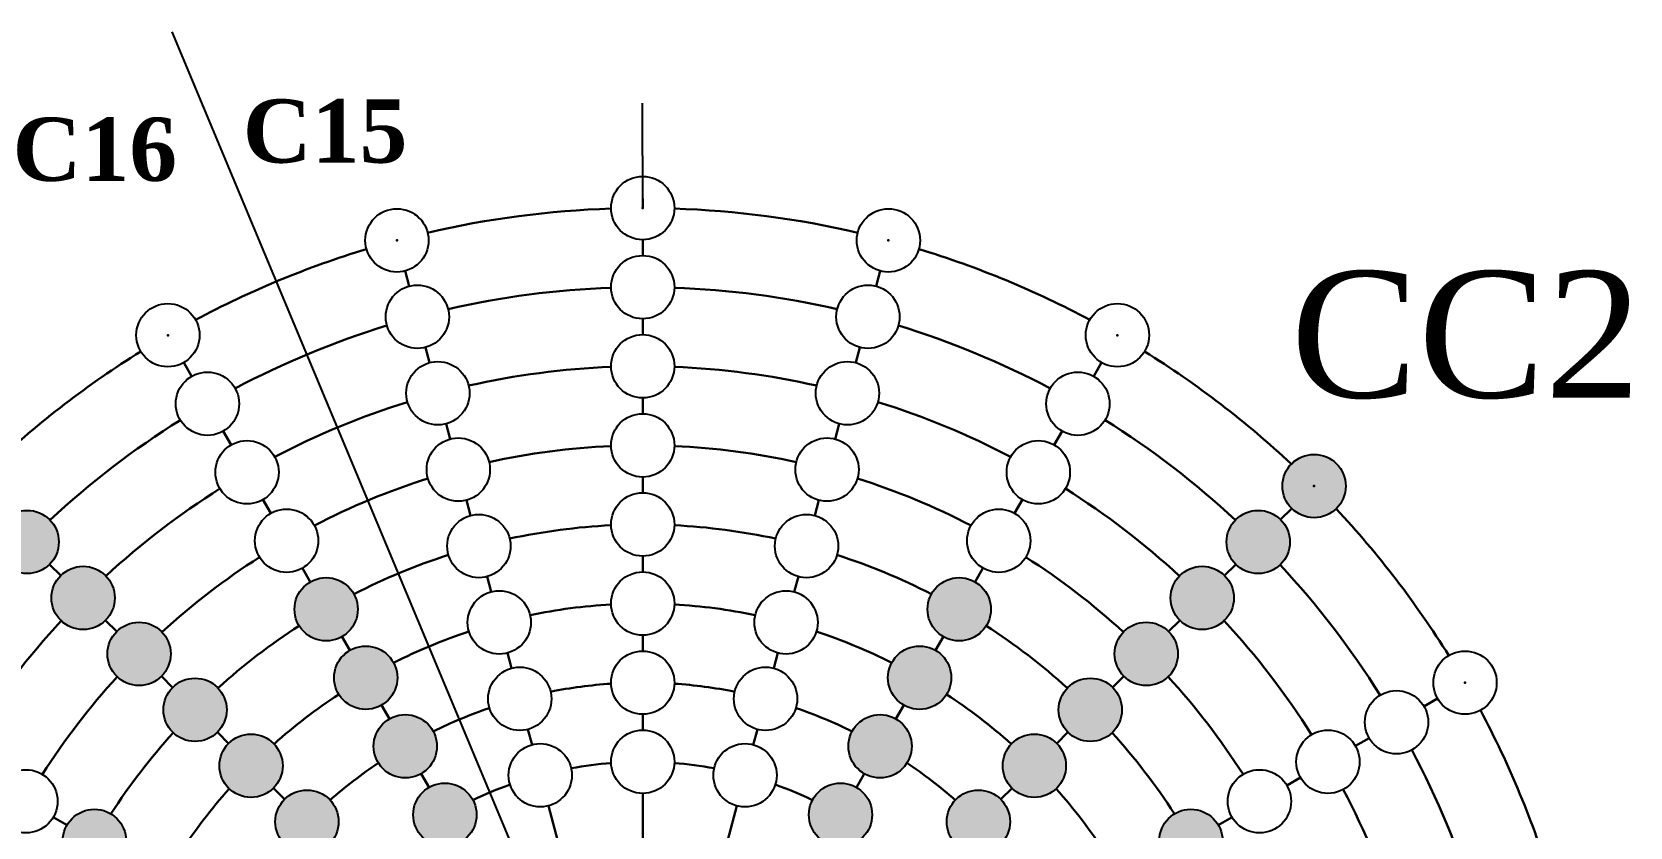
# Model space of a CAD drawing. Header units: inches. Extents: x 53 to 275, y 28 to 179.
# Drawn here: x 244.73 to 269.97, y 51.04 to 63.61 of the extents above; entities that cross this region are included whole.
import ezdxf

# ---------------------------------------------------------------- set-up
doc = ezdxf.new("R2010")
doc.units = ezdxf.units.IN
doc.header["$MEASUREMENT"] = 0

msp = doc.modelspace()

# ---------------------------------------------------------------- hatches: boundary and pattern name
h = msp.add_hatch(color=4)
h.set_gradient(color1=(242, 238, 13), color2=(243, 240, 32), one_color=1, tint=0.54)
h.paths.add_polyline_path([(244.269, 56.432, 1), (243.269, 56.432, 1)])
h.paths.add_polyline_path([(245.153, 55.548, 1), (244.153, 55.548, 1)])
h.paths.add_polyline_path([(246.037, 54.664, 1), (245.037, 54.664, 1)])
h.paths.add_polyline_path([(246.921, 53.78, 1), (245.921, 53.78, 1)])
h.paths.add_polyline_path([(247.805, 52.896, 1), (246.805, 52.896, 1)])
h.paths.add_polyline_path([(248.689, 52.012, 1), (247.689, 52.012, 1)])
h.paths.add_polyline_path([(249.573, 51.128, 1), (248.573, 51.128, 1)])
h.paths.add_polyline_path([(250.456, 50.245, 1), (249.456, 50.245, 1)])
h.paths.add_polyline_path([(251.751, 51.238, 1), (250.751, 51.238, 1)])
h.paths.add_polyline_path([(251.126, 52.32, 1), (250.126, 52.32, 1)])
h.paths.add_polyline_path([(250.501, 53.403, 1), (249.501, 53.403, 1)])
h.paths.add_polyline_path([(249.876, 54.485, 1), (248.876, 54.485, 1)])
h.paths.add_polyline_path([(249.463, 48.95, 1), (248.463, 48.95, 1)])
h.paths.add_polyline_path([(248.381, 49.575, 1), (247.381, 49.575, 1)])
h.paths.add_polyline_path([(247.298, 50.2, 1), (246.298, 50.2, 1)])
h.paths.add_polyline_path([(246.216, 50.825, 1), (245.216, 50.825, 1)])
h = msp.add_hatch(color=4)
h.set_gradient(color1=(242, 238, 13), color2=(243, 240, 32), one_color=1, tint=0.54)
h.paths.add_polyline_path([(259.295, 50.245, 1), (258.295, 50.245, 1)])
h.paths.add_polyline_path([(260.179, 51.128, 1), (259.179, 51.128, 1)])
h.paths.add_polyline_path([(261.063, 52.012, 1), (260.063, 52.012, 1)])
h.paths.add_polyline_path([(261.947, 52.896, 1), (260.947, 52.896, 1)])
h.paths.add_polyline_path([(265.482, 56.432, 1), (264.482, 56.432, 1)])
h.paths.add_polyline_path([(264.599, 55.548, 1), (263.599, 55.548, 1)])
h.paths.add_polyline_path([(263.715, 54.664, 1), (262.715, 54.664, 1)])
h.paths.add_polyline_path([(262.831, 53.78, 1), (261.831, 53.78, 1)])
h.paths.add_polyline_path([(258.001, 51.238, 1), (257.001, 51.238, 1)])
h.paths.add_polyline_path([(258.626, 52.32, 1), (257.626, 52.32, 1)])
h.paths.add_polyline_path([(259.251, 53.403, 1), (258.251, 53.403, 1)])
h.paths.add_polyline_path([(259.876, 54.485, 1), (258.876, 54.485, 1)])
h.paths.add_polyline_path([(260.289, 48.95, 1), (259.289, 48.95, 1)])
h.paths.add_polyline_path([(261.371, 49.575, 1), (260.371, 49.575, 1)])
h.paths.add_polyline_path([(262.454, 50.2, 1), (261.454, 50.2, 1)])
h.paths.add_polyline_path([(263.536, 50.825, 1), (262.536, 50.825, 1)])

# ---------------------------------------------------------------- linework, layer by layer
at = {"color": 1}
msp.add_line((254.376, 45.82), (246.943, 63.608), dxfattribs=at)
at = {"color": 4}
msp.add_line((254.376, 60.825), (254.375, 62.483), dxfattribs=at)
at = {"lineweight": 30}
for p, q in [((254.376, 60.975), (254.376, 60.825)), ((254.376, 60.325), (254.376, 60.075)), ((250.688, 59.59), (250.623, 59.831)), ((258.064, 59.59), (258.129, 59.831)), ((254.376, 59.075), (254.376, 58.825)), ((251.011, 58.382), (250.947, 58.624)), ((257.741, 58.382), (257.805, 58.624)), ((247.251, 58.166), (247.126, 58.383)), ((261.626, 58.383), (261.501, 58.166)), ((254.376, 57.825), (254.376, 57.575)), ((251.335, 57.175), (251.27, 57.416)), ((257.417, 57.175), (257.482, 57.416)), ((247.876, 57.084), (247.751, 57.3)), ((261.001, 57.3), (260.876, 57.084)), ((254.376, 56.575), (254.376, 56.325)), ((248.501, 56.001), (248.376, 56.217)), ((251.658, 55.967), (251.594, 56.209)), ((257.093, 55.967), (257.158, 56.209)), ((260.376, 56.217), (260.251, 56.001)), ((264.629, 56.078), (264.452, 55.901)), ((254.376, 55.325), (254.376, 55.075)), ((245.007, 55.194), (245.183, 55.018)), ((249.126, 54.918), (249.001, 55.135)), ((259.751, 55.135), (259.626, 54.918)), ((263.745, 55.194), (263.568, 55.018)), ((251.982, 54.76), (251.917, 55.001)), ((256.77, 54.76), (256.835, 55.001)), ((245.891, 54.31), (246.067, 54.134)), ((262.861, 54.31), (262.684, 54.134)), ((249.751, 53.836), (249.626, 54.052)), ((254.376, 54.075), (254.376, 53.825)), ((259.126, 54.052), (259.001, 53.836)), ((252.305, 53.553), (252.241, 53.794)), ((256.446, 53.553), (256.511, 53.794)), ((246.774, 53.427), (246.951, 53.25)), ((261.977, 53.427), (261.8, 53.25)), ((266.717, 52.95), (266.933, 53.075)), ((250.376, 52.753), (250.251, 52.97)), ((254.376, 52.825), (254.376, 52.575)), ((258.501, 52.97), (258.376, 52.753)), ((247.658, 52.543), (247.835, 52.366)), ((252.629, 52.345), (252.564, 52.587)), ((256.123, 52.345), (256.188, 52.587)), ((261.093, 52.543), (260.917, 52.366)), ((265.634, 52.325), (265.851, 52.45)), ((251.001, 51.671), (250.876, 51.887)), ((257.876, 51.887), (257.751, 51.671)), ((264.552, 51.7), (264.768, 51.825)), ((248.542, 51.659), (248.719, 51.482)), ((254.376, 51.575), (254.376, 50.325)), ((260.21, 51.659), (260.033, 51.482)), ((253.211, 50.172), (252.888, 51.379)), ((255.541, 50.172), (255.864, 51.379)), ((245.283, 51.075), (245.066, 51.2)), ((263.469, 51.075), (263.686, 51.2))]:
    msp.add_line(p, q, dxfattribs=at)
at = {"color": 4}
for centre in [(254.376, 60.825), (250.494, 60.314), (258.258, 60.314), (254.376, 59.575), (250.817, 59.107), (257.935, 59.107), (246.876, 58.816), (261.876, 58.816), (254.376, 58.325), (251.141, 57.899), (257.611, 57.899), (247.501, 57.733), (261.251, 57.733), (254.376, 57.075), (248.126, 56.65), (251.464, 56.692), (257.288, 56.692), (260.626, 56.65), (264.982, 56.432), (254.376, 55.825), (244.653, 55.548), (248.751, 55.568), (260.001, 55.568), (264.099, 55.548), (251.788, 55.484), (256.964, 55.484), (245.537, 54.664), (254.376, 54.575), (263.215, 54.664), (249.376, 54.485), (259.376, 54.485), (252.111, 54.277), (256.641, 54.277), (246.421, 53.78), (262.331, 53.78), (250.001, 53.403), (254.376, 53.325), (258.751, 53.403), (267.366, 53.325), (252.435, 53.07), (256.317, 53.07), (247.305, 52.896), (261.447, 52.896), (266.284, 52.7), (250.626, 52.32), (258.126, 52.32), (248.189, 52.012), (254.376, 52.075), (260.563, 52.012), (265.201, 52.075), (252.758, 51.862), (255.993, 51.862), (244.633, 51.45), (264.119, 51.45), (249.073, 51.128), (251.251, 51.238), (257.501, 51.238), (259.679, 51.128), (245.716, 50.825), (263.036, 50.825)]:
    msp.add_circle(centre, 0.5, dxfattribs=at)
at = {"lineweight": 30}
for radius, start, end in [(15, 91.9099, 103.0901), (15, 76.9099, 88.0901), (15, 106.9099, 118.0901), (15, 61.9099, 73.0901), (13.75, 92.0836, 102.9164), (13.75, 77.0836, 87.9164), (13.75, 107.0836, 117.9164), (13.75, 62.0836, 72.9164), (15, 121.9099, 133.0901), (12.5, 92.292, 102.708), (12.5, 77.292, 87.708), (15, 46.9099, 58.0901), (12.5, 107.292, 117.708), (12.5, 62.292, 72.708), (13.75, 122.0836, 132.9164), (13.75, 47.0836, 57.9164), (11.25, 92.5467, 102.4533), (11.25, 77.5467, 87.4533), (11.25, 107.5467, 117.4533), (11.25, 62.5467, 72.4533), (12.5, 122.292, 132.708), (12.5, 47.292, 57.708), (15, 31.9099, 43.0901), (10, 92.8651, 102.1349), (10, 77.8651, 87.1349), (11.25, 122.5467, 132.4533), (10, 107.8651, 117.1349), (10, 62.8651, 72.1349), (11.25, 47.5467, 57.4533), (13.75, 32.0836, 42.9164), (8.75, 93.2745, 101.7255), (8.75, 78.2745, 86.7255), (12.5, 137.292, 147.708), (12.5, 32.292, 42.708), (10, 122.8651, 132.1349), (8.75, 108.2745, 116.7255), (8.75, 63.2745, 71.7255), (10, 47.8651, 57.1349), (11.25, 137.5467, 147.4533), (7.5, 93.8204, 101.1796), (7.5, 78.8204, 86.1796), (11.25, 32.5467, 42.4533), (8.75, 123.2745, 131.7255), (8.75, 48.2745, 56.7255), (7.5, 108.8204, 116.1796), (7.5, 63.8204, 71.1796), (15, 16.9099, 28.0901), (10, 137.8651, 147.1349), (10, 32.8651, 42.1349), (13.75, 17.0836, 27.9164), (7.5, 123.8204, 131.1796), (6.25, 94.5849, 100.4151), (6.25, 79.5849, 85.4151), (7.5, 48.8204, 56.1796), (8.75, 138.2745, 146.7255), (6.25, 109.5849, 115.4151), (6.25, 64.5849, 70.4151), (8.75, 33.2745, 41.7255), (12.5, 17.292, 27.708)]:
    msp.add_arc((254.376, 45.825), radius, start, end, dxfattribs=at)
for p in [(254.376, 60.825), (250.494, 60.314), (258.258, 60.314), (246.876, 58.816), (261.876, 58.816), (264.982, 56.432), (267.366, 53.325)]:
    msp.add_point(p, dxfattribs=at)

# ---------------------------------------------------------------- texts
at = {"color": 1, "attachment_point": 1}
for s, insert, char_height, width in [('{\\fTimes New Roman|b1|i0|c0|p18;C15}', (248.058, 62.543), 1, 3.02513), ('{\\fTimes New Roman|b1|i0|c0|p18;C16}', (244.421, 62.255), 1, 2.68846), ('{\\fTimes New Roman|b0|i0|c0|p18;\\Q1;CC2}', (264.595, 59.831), 2, 6.93401)]:
    msp.add_mtext(s, dxfattribs=dict(at, insert=insert, char_height=char_height, width=width))

doc.saveas('drawing.dxf')
